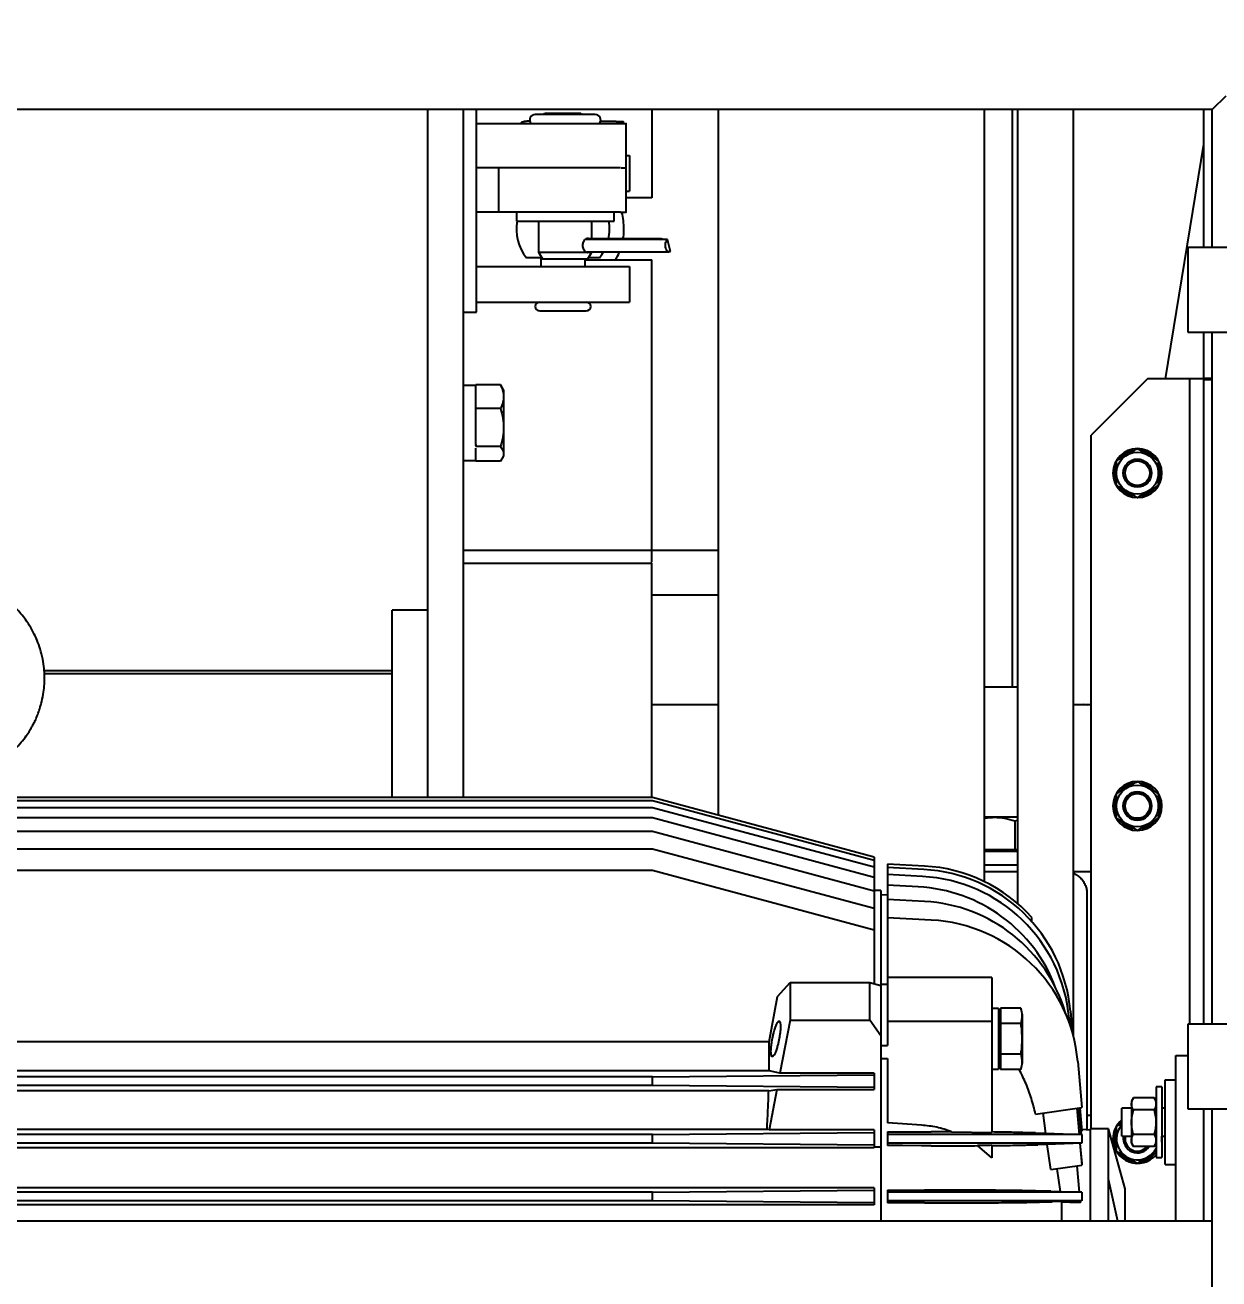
# Model space of a CAD drawing. Header units: millimetres. Extents: x 1293 to 41893, y 1011 to 26911.
# Drawn here: x 24889.2 to 25247.9, y 6709 to 7085.7 of the extents above; entities that cross this region are included whole.
import ezdxf

# ---------------------------------------------------------------- set-up
doc = ezdxf.new("R2010")
doc.units = ezdxf.units.MM
doc.header["$LTSCALE"] = 50
doc.layers.add('CAPA_1', color=7, linetype='Continuous')
doc.layers.add('MAQUINAS', color=11, linetype='Continuous')
doc.styles.add('SLDTEXTSTYLE0', font='TXT', dxfattribs={"width": 0.75})
doc.dimstyles.new('SLDDIMSTYLE0', dxfattribs={"dimtxt": 100, "dimasz": 100, "dimexe": 0, "dimexo": 0.0625, "dimgap": 25, "dimtad": 2, "dimdec": 0, "dimlfac": 1.5, "dimrnd": 1e-09, "dimzin": 12, "dimdsep": 46, "dimtxsty": 'SLDTEXTSTYLE0', "dimsah": 1, "dimcen": 0.09, "dimadec": 0, "dimazin": 3, "dimtfac": 1, "dimtdec": 0, "dimtofl": 0, "dimtmove": 0, "dimatfit": 3, "dimfxl": 1, "dimfrac": 2, "dimtolj": 1, "dimtzin": 12, "dimarcsym": 0})

# ---------------------------------------------------------------- blocks, each defined once
blk = doc.blocks.new('_D_28')
at = {"layer": 'CAPA_1', "transparency": 16777216}
for p, q in [((23097.89, 7144.96), (23097.89, 9212.28)), ((25942.46, 7144.96), (25942.46, 9212.28)), ((25942.46, 9162.28), (23097.89, 9162.28))]:
    blk.add_line(p, q, dxfattribs=at)
for points in [[(23097.89, 9162.28), (23197.89, 9146.89), (23197.89, 9177.66)], [(25942.46, 9162.28), (25842.46, 9177.66), (25842.46, 9146.89)]]:
    blk.add_solid(points, dxfattribs=at)
at = {"layer": 'CAPA_1', "transparency": 16777216, "insert": (24372.4, 9291.18), "char_height": 100, "attachment_point": 1, "style": 'SLDTEXTSTYLE0'}
blk.add_mtext('4267', dxfattribs=at)

msp = doc.modelspace()

# ---------------------------------------------------------------- linework, layer by layer
at = {"color": 7, "linetype": 'Continuous', "lineweight": 25}
for p, q in [((25249.9746964, 7064.3902403), (25245.9106964, 7060.3262403)), ((25245.9106964, 7060.3262403), (23794.4440298, 7060.3262403)), ((25185.8586964, 7060.3262403), (25185.8586964, 6886.7855382)), ((25243.4487926, 7018.8595736), (25243.4487926, 7060.3262403)), ((25245.9106964, 7018.8595736), (25245.9106964, 7060.3262403)), ((25231.8742031, 6979.4389042), (25243.4487926, 7049.9207364)), ((25323.2396964, 7018.8595736), (25238.5730298, 7018.8595736)), ((25238.5730298, 7018.8595736), (25238.5730298, 6993.4595736)), ((25238.5730298, 6993.4595736), (25323.2396964, 6993.4595736)), ((25243.4487926, 6785.5262403), (25243.4487926, 6993.4595736)), ((25245.9106964, 6785.5262403), (25245.9106964, 6993.4595736)), ((25226.5154593, 6979.4389042), (25209.5821259, 6962.5055709)), ((25243.4487926, 6979.4389042), (25226.5154593, 6979.4389042)), ((25239.2154593, 6785.5262403), (25239.2154593, 6979.4389042)), ((25243.4487926, 6979.6823797), (25245.9106964, 6979.6823797)), ((25243.4487926, 6979.1954288), (25245.9106964, 6979.1954288)), ((25209.5821259, 6754.0969069), (25209.5821259, 6962.5055709)), ((25217.1461139, 6951.1122212), (25216.0827926, 6951.1122212)), ((25216.083021, 6951.0542212), (25216.6121712, 6951.0583879)), ((25217.1463093, 6951.0625938), (25216.6121712, 6951.0583879)), ((25207.2026658, 6881.4522048), (25207.2357521, 6881.6536792)), ((25207.2357521, 6881.6536792), (25208.4626021, 6881.4522048)), ((25077.7321259, 6852.6297249), (24652.3987926, 6852.6297249)), ((25077.7321259, 6853.6378031), (24879.0668968, 6853.6378031)), ((25144.3987926, 6835.7745236), (25077.7321259, 6853.6378031)), ((25144.3987926, 6834.7664454), (25077.7321259, 6852.6297249)), ((25077.7321259, 6850.603252), (24652.3987926, 6850.603252)), ((25144.3987926, 6832.7399726), (25077.7321259, 6850.603252)), ((25217.1461139, 6851.1122212), (25216.0827926, 6851.1122212)), ((25216.083021, 6851.0542212), (25217.1463093, 6851.0625938)), ((25077.7321259, 6847.5372142), (24652.3987926, 6847.5372142)), ((25144.3987926, 6829.6739347), (25077.7321259, 6847.5372142)), ((25077.7321259, 6843.3984466), (24652.3987926, 6843.3984466)), ((25144.3987926, 6825.5351671), (25077.7321259, 6843.3984466)), ((25077.7321259, 6838.1398954), (24652.3987926, 6838.1398954)), ((25144.3987926, 6820.2766159), (25077.7321259, 6838.1398954)), ((25144.3987926, 6835.7745236), (25144.3987926, 6797.7292609)), ((25148.3987926, 6833.6331428), (25148.3987926, 6779.1439569)), ((25159.4360856, 6833.0547028), (25148.3987926, 6833.6331428)), ((25077.7321259, 6831.6977023), (24652.3987926, 6831.6977023)), ((25144.3987926, 6813.8344228), (25077.7321259, 6831.6977023)), ((25159.2530643, 6832.0187132), (25148.3987926, 6832.5875614)), ((25158.85874, 6829.9366972), (25148.3987926, 6830.4848798)), ((25146.3987926, 6825.7635736), (25144.3987926, 6825.7635736)), ((25146.3987926, 6825.7635736), (25146.3987926, 6726.3929069)), ((25157.5737017, 6826.8205774), (25148.3987926, 6827.301414)), ((25148.3987926, 6824.3254247), (25146.3987926, 6824.4302403)), ((25159.4752212, 6822.4194438), (25148.3987926, 6822.9999349)), ((25161.4796702, 6816.8418202), (25148.3987926, 6817.5273599)), ((25191.7321259, 6816.2070234), (25191.7321259, 6817.6132234)), ((25179.7321259, 6799.5419524), (25148.3987926, 6799.5419524)), ((25179.7321259, 6799.5419524), (25179.7321259, 6753.0014765)), ((25115.2754141, 6793.9004927), (25119.0654593, 6798.1277389)), ((25119.0654593, 6798.1277389), (25119.0654593, 6786.8140304)), ((25119.0654593, 6798.1277389), (25143.0654593, 6798.1277389)), ((25143.0654593, 6786.8140304), (25143.0654593, 6798.1277389)), ((25143.0654593, 6798.1277389), (25146.3987926, 6797.1315439)), ((25146.3987926, 6797.6130749), (25148.3987926, 6797.6130749)), ((25112.7830876, 6780.2702214), (25115.2754141, 6793.9004927)), ((25181.7321259, 6790.2661461), (25179.7321259, 6790.2661461)), ((25181.7321259, 6790.2661461), (25181.7321259, 6772.0238428)), ((25182.2654593, 6788.4905095), (25181.7321259, 6788.4905095)), ((25182.2654593, 6790.3947804), (25182.2654593, 6771.9195718)), ((25188.3962276, 6790.3947804), (25182.2654593, 6790.3947804)), ((25188.9321259, 6788.3947804), (25188.395781, 6790.3964471)), ((25188.9321259, 6773.9195718), (25188.9321259, 6788.3947804)), ((25203.2998056, 6789.4832695), (25203.8415274, 6783.2913603)), ((25119.0654593, 6786.8140304), (25116.0483757, 6770.8901143)), ((25119.0654593, 6786.8140304), (25143.0654593, 6786.8140304)), ((25146.3987926, 6782.0999852), (25143.0654593, 6786.8140304)), ((25179.7321259, 6786.3426259), (25148.3987926, 6786.3426259)), ((25188.3962276, 6785.7759783), (25182.2654593, 6785.7759783)), ((25202.9054813, 6787.4012536), (25203.0496504, 6785.7533937)), ((25323.2396964, 6785.5262403), (25238.5730298, 6785.5262403)), ((25238.5730298, 6785.5262403), (25238.5730298, 6760.1262403)), ((25112.7830876, 6780.2702214), (24617.3478309, 6780.2702214)), ((25146.3987926, 6779.1439569), (25148.3987926, 6779.1439569)), ((25146.3987926, 6775.2449388), (25148.3987926, 6775.2449388)), ((25148.3987926, 6775.2449388), (25148.3987926, 6755.8730922)), ((25181.7321259, 6773.8238428), (25182.2654593, 6773.8238428)), ((25188.3962276, 6776.538374), (25182.2654593, 6776.538374)), ((25188.395781, 6771.9179052), (25188.9321259, 6773.9195718)), ((25205.5264115, 6774.3063766), (25206.7321259, 6760.5249974)), ((25234.9821259, 6726.3929069), (25234.9821259, 6776.1188715)), ((25234.9821259, 6776.1188715), (25238.5730298, 6776.1188715)), ((25112.7830876, 6771.5137125), (24617.3478309, 6771.5137125)), ((25077.7321259, 6769.7178253), (24652.3987926, 6769.7178253)), ((25077.7321259, 6769.7178253), (25144.3987926, 6770.3416248)), ((25077.7321259, 6767.1426552), (25077.7321259, 6769.7178253)), ((25116.0483757, 6770.8901143), (25112.7830876, 6771.5137125)), ((25144.3987926, 6770.8901143), (25116.0483757, 6770.8901143)), ((25144.3987926, 6770.8901143), (25144.3987926, 6765.9703663)), ((25179.7321259, 6772.0238428), (25181.7321259, 6772.0238428)), ((25188.3962276, 6771.9195718), (25182.2654593, 6771.9195718)), ((25112.6547467, 6765.5319997), (24617.4761718, 6765.5319997)), ((25077.7321259, 6767.1426552), (24652.3987926, 6767.1426552)), ((25144.3987926, 6766.5188558), (25077.7321259, 6767.1426552)), ((25112.6547467, 6765.5319997), (25115.1162375, 6765.9703663)), ((25115.1162375, 6765.9703663), (25112.8068758, 6753.7817473)), ((25115.1162375, 6765.9703663), (25144.3987926, 6765.9703663)), ((25230.7487926, 6766.7022048), (25229.0554593, 6766.7022048)), ((25229.0554593, 6766.7022048), (25229.0554593, 6745.5355382)), ((25230.7487926, 6766.7022048), (25230.7487926, 6745.5355382)), ((25231.8071259, 6743.4188715), (25231.8071259, 6768.8188715)), ((25231.8071259, 6768.8188715), (25234.9821259, 6768.8188715)), ((25222.2414867, 6763.4510132), (25221.6471259, 6762.4215502)), ((25221.6471259, 6762.4215502), (25221.6471259, 6749.8161928)), ((25228.4609171, 6763.4513275), (25222.2416682, 6763.4513275)), ((25229.0554593, 6762.4215502), (25228.4610985, 6763.4510132)), ((25192.837555, 6758.5722427), (25206.7321259, 6760.5249974)), ((25195.9200922, 6752.7657671), (25195.0808163, 6758.8875126)), ((25205.2340754, 6760.3144601), (25205.9253687, 6752.4129414)), ((25205.2747683, 6760.3201791), (25205.9666895, 6752.4114843)), ((25205.8442433, 6760.4002136), (25206.5449506, 6752.3910925)), ((25206.114578, 6760.4382067), (25206.7305795, 6753.3972774)), ((25221.6471259, 6760.3522048), (25218.7821259, 6760.3522048)), ((25218.7821259, 6751.8855382), (25218.7821259, 6760.3522048)), ((25228.4611033, 6759.7846155), (25222.2414819, 6759.7846155)), ((25231.8071259, 6760.3522048), (25230.7487926, 6760.3522048)), ((25238.5730298, 6760.1262403), (25323.2396964, 6760.1262403)), ((25243.4487926, 6726.3929069), (25243.4487926, 6760.1262403)), ((25245.9106964, 6224.3595736), (25245.9106964, 6760.1262403)), ((25214.7321259, 6754.0969069), (25209.3987926, 6754.0969069)), ((25209.3987926, 6726.3929069), (25209.3987926, 6754.0969069)), ((25219.7321259, 6736.0674894), (25214.7321259, 6754.0969069)), ((25214.7321259, 6726.3929069), (25214.7321259, 6754.0969069)), ((25112.1569043, 6753.9058775), (24617.9740143, 6753.9058775)), ((25077.7321259, 6752.384492), (24652.3987926, 6752.384492)), ((25077.7321259, 6752.384492), (25144.3987926, 6753.0082914)), ((25077.7321259, 6749.8093219), (25077.7321259, 6752.384492)), ((25112.8068758, 6753.7817473), (25112.1569043, 6753.9058775)), ((25144.3987926, 6753.7817473), (25112.8068758, 6753.7817473)), ((25144.3987926, 6753.7817473), (25144.3987926, 6748.4179035)), ((25148.3987926, 6753.2309178), (25148.3987926, 6749.0628083)), ((25206.7321259, 6752.384492), (25148.3987926, 6752.384492)), ((25158.5579329, 6753.2352393), (25161.4796702, 6753.241479)), ((25167.6129573, 6753.2427532), (25179.7321259, 6753.0014765)), ((25192.837555, 6752.8744695), (25206.7321259, 6752.384492)), ((25206.7305795, 6753.3972774), (25206.4557395, 6753.4107797)), ((25209.3987926, 6753.7635736), (25206.6860948, 6753.9057401)), ((25206.7321259, 6752.384492), (25206.7321259, 6749.8093219)), ((25217.1461139, 6751.1122212), (25216.0827926, 6751.1122212)), ((25216.083021, 6751.0542212), (25217.1463093, 6751.0625938)), ((25218.7821259, 6751.8855382), (25221.6471259, 6751.8855382)), ((25228.4609171, 6752.4524822), (25222.2416682, 6752.4524822)), ((25230.7487926, 6751.8855382), (25231.8071259, 6751.8855382)), ((25144.3987926, 6748.4179035), (24585.7321259, 6748.4179035)), ((25077.7321259, 6749.8093219), (24652.3987926, 6749.8093219)), ((25144.3987926, 6749.1855224), (25077.7321259, 6749.8093219)), ((25144.3987926, 6748.6745226), (25146.3987926, 6748.6745226)), ((25206.7321259, 6749.8093219), (25148.3987926, 6749.8093219)), ((25161.4796702, 6749.0534321), (25158.5579329, 6749.0591465)), ((25179.7321259, 6745.3732937), (25175.3661596, 6749.0609713)), ((25179.7321259, 6749.1674117), (25179.7321259, 6745.3732937)), ((25206.7321259, 6749.8093219), (25193.4865214, 6749.3422295)), ((25197.4122512, 6741.881841), (25196.3754837, 6749.4441057)), ((25206.1549366, 6749.7889679), (25206.7321259, 6743.191664)), ((25206.1960032, 6749.7904161), (25206.7321259, 6743.6625055)), ((25221.6471259, 6749.8161928), (25222.2414984, 6748.7867096)), ((25228.4609171, 6748.7864156), (25222.2416682, 6748.7864156)), ((25228.4610868, 6748.7867096), (25229.0554593, 6749.8161928)), ((25197.4122512, 6741.881841), (25206.7321259, 6743.191664)), ((25205.2340754, 6742.9811267), (25205.9253687, 6735.0796081)), ((25206.691433, 6743.6567864), (25206.7321259, 6743.6625055)), ((25229.0554593, 6745.5355382), (25230.7487926, 6745.5355382)), ((25231.8071259, 6743.4188715), (25234.9821259, 6743.4188715)), ((25200.2888085, 6735.2783755), (25199.3221909, 6742.1502656)), ((25217.5814204, 6726.3929069), (25214.7321259, 6739.0312014)), ((25144.3987926, 6736.3768761), (24585.7321259, 6736.3768761)), ((25077.7321259, 6735.0511586), (25144.3987926, 6735.6749581)), ((25144.3987926, 6736.3768761), (25144.3987926, 6731.2429361)), ((25148.3987926, 6735.7090257), (25148.3987926, 6731.8878219)), ((25197.4122512, 6735.3798143), (25193.9918612, 6735.4229293)), ((25197.4122512, 6735.3798143), (25206.7321259, 6735.0511586)), ((25219.7321259, 6726.3929069), (25219.7321259, 6736.0674894)), ((25077.7321259, 6735.0511586), (24652.3987926, 6735.0511586)), ((25077.7321259, 6732.4759886), (24652.3987926, 6732.4759886)), ((25077.7321259, 6732.4759886), (25077.7321259, 6735.0511586)), ((25144.3987926, 6731.8521891), (25077.7321259, 6732.4759886)), ((25206.7321259, 6735.0511586), (25148.3987926, 6735.0511586)), ((25206.7321259, 6732.4759886), (25148.3987926, 6732.4759886)), ((25193.9918612, 6732.1112337), (25197.7863787, 6732.1605261)), ((25206.7321259, 6732.4759886), (25197.7863787, 6732.1605261)), ((25200.7321259, 6732.1267381), (25200.712857, 6732.2637253)), ((25200.7321259, 6726.3929069), (25200.7321259, 6732.1267381)), ((25206.1549366, 6732.4556346), (25206.2025286, 6731.9116566)), ((25206.7321259, 6735.0511586), (25206.7321259, 6732.4759886)), ((25144.3987926, 6731.2429361), (24585.7321259, 6731.2429361)), ((25245.9106964, 6726.3929069), (24072.9475298, 6726.3929069))]:
    msp.add_line(p, q, dxfattribs=at)
at = {"color": 7, "linetype": 'Continuous', "lineweight": 25, "flags": 128}
for points in [[(25217.0805172, 6953.5996612), (25216.7352012, 6952.4044985), (25216.6119593, 6951.1122212)], [(25216.6121712, 6951.0583879), (25216.7455848, 6949.767121), (25217.0974316, 6948.5819043)], [(25217.0805172, 6853.5996612), (25216.7352012, 6852.4044985), (25216.6119593, 6851.1122212)], [(25216.6121712, 6851.0583879), (25216.7455848, 6849.767121), (25217.0974316, 6848.5819043)], [(25158.5579329, 6755.2146989), (25152.8688257, 6755.5835624), (25148.3987926, 6755.8730922)], [(25218.7821259, 6756.1086712), (25218.4962429, 6755.8254517), (25218.1507584, 6755.4334622)], [(25148.3987926, 6753.2309178), (25154.0879199, 6753.2333331), (25158.5579329, 6753.2352393)], [(25217.0805172, 6753.5996612), (25216.7352012, 6752.4044985), (25216.6119593, 6751.1122212)], [(25216.6121712, 6751.0583879), (25216.7455848, 6749.767121), (25217.0974316, 6748.5819043)], [(25158.5579329, 6749.0591465), (25152.8688209, 6749.0612008), (25148.3987926, 6749.0628083)], [(25148.3987926, 6735.7090257), (25154.0879154, 6735.7104707), (25158.5579329, 6735.7116106)], [(25158.5579329, 6731.8856067), (25152.8688177, 6731.8868492), (25148.3987926, 6731.8878219)], [(25206.2025286, 6731.9116566), (25203.1391031, 6732.0321024), (25200.7321259, 6732.1267381)]]:
    msp.add_lwpolyline(points, dxfattribs=at)
at = {"color": 7, "linetype": 'Continuous', "lineweight": 25}
for centre, radius in [((25223.4487926, 6951.1122212), 6.3026787), ((25223.4487926, 6951.1122212), 4.2333333), ((25223.4487926, 6951.1122212), 3.7041667), ((25223.4487926, 6851.1122212), 6.3026787), ((25223.4487926, 6851.1122212), 4.2333333), ((25223.4487926, 6851.1122212), 3.7041667)]:
    msp.add_circle(centre, radius, dxfattribs=at)
for centre, radius, start, end in [((25223.4487926, 6951.1122212), 7.366, 180.451152532, 180), ((25223.4487926, 6951.1122212), 6.8368333, 99.762569508, 140.798248516), ((25223.4487926, 6951.1122212), 6.8368333, 40.791353798, 79.922011548), ((25223.4487926, 6951.1122212), 6.8368333, 340.829752096, 19.299991469), ((25223.4487926, 6951.1122212), 6.8368333, 219.542645498, 259.708645147), ((25223.4487926, 6951.1122212), 6.8368333, 280.338746787, 319.111895589), ((25223.4487926, 6851.1122212), 7.366, 180.451152532, 180), ((25223.4487926, 6851.1122212), 6.8368333, 99.762569508, 140.798248516), ((25223.4487926, 6851.1122212), 6.8368333, 40.791353798, 79.922011548), ((25223.4487926, 6851.1122212), 4.2672, 180.451152532, 180), ((25223.4487926, 6851.1122212), 6.8368333, 340.829752096, 19.299991469), ((25223.4487926, 6851.1122212), 6.8368333, 219.542645498, 259.708645147), ((25223.4487926, 6851.1122212), 6.8368333, 280.338746787, 319.111895589), ((25156.4163954, 6783.3339856), 46.6666667, 5, 87), ((25156.8107197, 6785.4160015), 46.6666667, 5, 87), ((25156.993741, 6786.4519912), 46.6666667, 41.892928694, 87), ((25155.1313571, 6780.2178657), 46.6666667, 20.422400326, 87), ((25157.0328766, 6775.8167322), 46.6666667, 16.126230186, 87), ((25159.0373256, 6770.2391086), 46.6666667, 5, 87), ((25223.4487926, 6751.1122212), 7.366, 129.311893772, 180), ((25223.4487926, 6751.1122212), 6.3026787, 137.767710349, 332.819119847), ((25223.4487926, 6751.1122212), 7.366, 180.451152532, 319.566113453), ((25223.4487926, 6751.1122212), 4.2333333, 169.474489262, 326.67394019), ((25223.4487926, 6751.1122212), 3.7041667, 167.949749414, 321.105449028), ((25223.4487926, 6751.1122212), 7.366, 352.324290123, 6.026282417), ((25223.4487926, 6751.1122212), 6.8368333, 219.542645498, 259.708645147), ((25223.4487926, 6751.1122212), 6.8368333, 280.338746787, 319.111895589)]:
    msp.add_arc(centre, radius, start, end, dxfattribs=at)
for points, knots in [([(25223.4487926, 6958.4443545), (25222.8976513, 6958.1261903), (25221.7834165, 6957.482962), (25220.132543, 6956.5299416), (25218.5544335, 6955.6189266), (25217.5869609, 6955.0604216), (25217.0987926, 6954.7786105)], [0, 0, 0, 0, 0.2646061211, 0.5349506065, 0.7653448938, 1, 1, 1, 1]), ([(25229.7987926, 6954.7786105), (25229.247633, 6955.0967853), (25228.1333624, 6955.7400343), (25226.4824703, 6956.6930655), (25224.9043775, 6957.6040708), (25223.9369423, 6958.1625542), (25223.4487926, 6958.4443545)], [0, 0, 0, 0, 0.2646176718, 0.5349733347, 0.7653562273, 1, 1, 1, 1]), ([(25217.0987926, 6954.7786105), (25217.0987926, 6954.4722614), (25217.0987926, 6953.5682878), (25217.0987926, 6952.0117889), (25217.0987926, 6949.8347992), (25217.0987926, 6948.3309933), (25217.0987926, 6947.4458319)], [0, 0, 0, 0, 0.1280647744, 0.377893031, 0.6338190398, 1, 1, 1, 1]), ([(25229.7987926, 6947.4458319), (25229.7987926, 6948.3309955), (25229.7987926, 6949.819305), (25229.7987926, 6951.99557), (25229.7987926, 6953.5529586), (25229.7987926, 6954.4722664), (25229.7987926, 6954.7786105)], [0, 0, 0, 0, 0.36617943412, 0.61569220336, 0.87193575927, 1, 1, 1, 1]), ([(25217.0987926, 6947.4458319), (25217.6499522, 6947.1276571), (25218.7642229, 6946.4844081), (25220.415115, 6945.531377), (25221.9932077, 6944.6203716), (25222.9606429, 6944.0618882), (25223.4487926, 6943.7800879)], [0, 0, 0, 0, 0.2646176718, 0.5349733347, 0.7653562273, 1, 1, 1, 1]), ([(25223.4487926, 6943.7800879), (25223.9999339, 6944.0982521), (25225.1141687, 6944.7414804), (25226.7650423, 6945.6945008), (25228.3431517, 6946.6055159), (25229.3106243, 6947.1640209), (25229.7987926, 6947.4458319)], [0, 0, 0, 0, 0.2646061211, 0.5349506065, 0.7653448938, 1, 1, 1, 1]), ([(24883.4526644, 6865.8227946), (24884.1905313, 6866.4157816), (24885.6909005, 6867.621554), (24887.5931235, 6869.6298426), (24889.1674995, 6871.58286), (24890.3426049, 6873.3039699), (24891.1916742, 6874.7282956), (24891.8510378, 6875.966439), (24892.4428588, 6877.2018373), (24893.0587494, 6878.6637329), (24893.6885911, 6880.4355609), (24894.31337, 6882.6633187), (24894.7869724, 6885.1356626), (24895.0382569, 6887.6380072), (24895.0899867, 6890.0252228), (24894.948724, 6892.5460174), (24894.5376486, 6895.3582341), (24893.8316652, 6898.1754892), (24892.9450952, 6900.6600956), (24892.0440456, 6902.6668854), (24891.1611565, 6904.331205), (24890.1905887, 6905.9255501), (24889.02321, 6907.5978796), (24887.6264405, 6909.314803), (24886.2107006, 6910.8064189), (24884.9418245, 6911.9839873), (24883.8869933, 6912.8706169), (24882.9057171, 6913.6262062), (24881.8213931, 6914.3952774), (24880.5323816, 6915.2198942), (24878.9073119, 6916.1325507), (24876.9621735, 6917.0669061), (24874.6076511, 6917.9937297), (24871.8203107, 6918.806919), (24868.5792009, 6919.2958347), (24866.2795268, 6919.4273038), (24865.0654593, 6919.4967103)], [0, 0, 0, 0, 0.0381263132, 0.0775255654, 0.11120754, 0.139187984, 0.1614618805, 0.1780272939, 0.1957248194, 0.2166681876, 0.2419511498, 0.2714834808, 0.3098638167, 0.3432743219, 0.3727665846, 0.4061138281, 0.4449309818, 0.4871725842, 0.5230092344, 0.5511531949, 0.5757884345, 0.5989140092, 0.6263625815, 0.6579450848, 0.688050011, 0.7091901764, 0.7277033231, 0.7435818787, 0.7591056284, 0.7812833491, 0.8052376609, 0.8342021297, 0.8682081456, 0.9071539417, 0.9509837591, 1, 1, 1, 1]), ([(25223.4487926, 6858.4443545), (25222.8976513, 6858.1261903), (25221.7834165, 6857.482962), (25220.132543, 6856.5299416), (25218.5544335, 6855.6189266), (25217.5869609, 6855.0604216), (25217.0987926, 6854.7786105)], [0, 0, 0, 0, 0.2646061211, 0.5349506065, 0.7653448938, 1, 1, 1, 1]), ([(25229.7987926, 6854.7786105), (25229.247633, 6855.0967853), (25228.1333624, 6855.7400343), (25226.4824703, 6856.6930655), (25224.9043775, 6857.6040708), (25223.9369423, 6858.1625542), (25223.4487926, 6858.4443545)], [0, 0, 0, 0, 0.2646176718, 0.5349733347, 0.7653562273, 1, 1, 1, 1]), ([(25217.0987926, 6854.7786105), (25217.0987926, 6854.4722614), (25217.0987926, 6853.5682878), (25217.0987926, 6852.0117889), (25217.0987926, 6849.8347992), (25217.0987926, 6848.3309933), (25217.0987926, 6847.4458319)], [0, 0, 0, 0, 0.1280647744, 0.377893031, 0.6338190398, 1, 1, 1, 1]), ([(25229.7987926, 6847.4458319), (25229.7987926, 6848.3309955), (25229.7987926, 6849.819305), (25229.7987926, 6851.99557), (25229.7987926, 6853.5529586), (25229.7987926, 6854.4722664), (25229.7987926, 6854.7786105)], [0, 0, 0, 0, 0.36617943412, 0.61569220336, 0.87193575927, 1, 1, 1, 1]), ([(25217.0987926, 6847.4458319), (25217.6499522, 6847.1276571), (25218.7642229, 6846.4844081), (25220.415115, 6845.531377), (25221.9932077, 6844.6203716), (25222.9606429, 6844.0618882), (25223.4487926, 6843.7800879)], [0, 0, 0, 0, 0.2646176718, 0.5349733347, 0.7653562273, 1, 1, 1, 1]), ([(25223.4487926, 6843.7800879), (25223.9999339, 6844.0982521), (25225.1141687, 6844.7414804), (25226.7650423, 6845.6945008), (25228.3431517, 6846.6055159), (25229.3106243, 6847.1640209), (25229.7987926, 6847.4458319)], [0, 0, 0, 0, 0.2646061211, 0.5349506065, 0.7653448938, 1, 1, 1, 1]), ([(25113.7677725, 6781.1571761), (25113.8321802, 6781.4798819), (25113.9728503, 6782.1846901), (25114.2461703, 6783.287106), (25114.5904381, 6784.4457705), (25114.9965152, 6785.5168425), (25115.4226787, 6786.2969554), (25115.8053561, 6786.588389), (25116.0798279, 6786.3025787), (25116.2120678, 6785.5203631), (25116.2122207, 6784.4431026), (25116.1168759, 6783.2809799), (25115.9718568, 6782.1773725), (25115.846542, 6781.4790863), (25115.7887719, 6781.1571761)], [0, 0, 0, 0, 0.0580065038, 0.1266895757, 0.2070857584, 0.2989648061, 0.3999970921, 0.5055888305, 0.610000392, 0.7081774139, 0.796925759, 0.8749564142, 0.9423548617, 1, 1, 1, 1]), ([(25188.3962276, 6785.7759783), (25188.5618415, 6784.2390918), (25188.8936499, 6781.1599321), (25188.5622283, 6778.080689), (25188.3962276, 6776.538374)], [0, 0, 0, 0, 0.4991252804, 1, 1, 1, 1]), ([(25115.7887719, 6781.1571761), (25115.7243642, 6780.8344704), (25115.5836941, 6780.1296622), (25115.3103741, 6779.0272463), (25114.9661063, 6777.8685817), (25114.5600292, 6776.7975098), (25114.1338657, 6776.0173969), (25113.7511883, 6775.7259633), (25113.4767165, 6776.0117736), (25113.3444766, 6776.7939892), (25113.3443237, 6777.8712496), (25113.4396685, 6779.0333724), (25113.5846876, 6780.1369798), (25113.7100024, 6780.835266), (25113.7677725, 6781.1571761)], [0, 0, 0, 0, 0.0580065038, 0.1266895757, 0.2070857584, 0.2989648061, 0.3999970921, 0.5055888305, 0.610000392, 0.7081774139, 0.796925759, 0.8749564142, 0.9423548617, 1, 1, 1, 1]), ([(25112.7830876, 6771.5137125), (25112.7993358, 6773.1912356), (25112.8283506, 6776.18682), (25112.796918, 6779.0225126), (25112.7830876, 6780.2702214)], [0, 0, 0, 0, 0.5599985915, 1, 1, 1, 1]), ([(25192.837555, 6758.5722427), (25192.4455912, 6760.1217928), (25191.6677226, 6763.19694), (25190.0660257, 6767.6492284), (25188.6901656, 6770.4532353), (25188.0076174, 6771.8442706)], [0, 0, 0, 0, 0.3385470683, 0.6718608823, 1, 1, 1, 1]), ([(25112.1569043, 6753.9058775), (25112.2725561, 6756.1283579), (25112.4790426, 6760.0964077), (25112.6010673, 6763.8713704), (25112.6547467, 6765.5319997)], [0, 0, 0, 0, 0.5600938662, 1, 1, 1, 1]), ([(25222.2414819, 6759.7846155), (25222.0776894, 6760.1028638), (25221.7465522, 6760.7462619), (25221.6254688, 6761.699534), (25221.8033453, 6762.6107895), (25222.0946708, 6763.169442), (25222.2416682, 6763.4513275)], [0, 0, 0, 0, 0.2646061211, 0.5349506065, 0.7653448938, 1, 1, 1, 1]), ([(25228.4609171, 6763.4513275), (25228.6247416, 6763.1330686), (25228.955943, 6762.4896498), (25229.0771256, 6761.536367), (25228.8993404, 6760.6251211), (25228.6080719, 6760.0664902), (25228.4611033, 6759.7846155)], [0, 0, 0, 0, 0.2646176718, 0.5349733347, 0.76535622725, 1, 1, 1, 1]), ([(25222.2416682, 6752.4524822), (25222.0778436, 6753.0888878), (25221.7466422, 6754.375499), (25221.6254597, 6756.2817291), (25221.8032449, 6758.1039002), (25222.0945133, 6759.2209653), (25222.2414819, 6759.7846155)], [0, 0, 0, 0, 0.2646176718, 0.5349733347, 0.7653562273, 1, 1, 1, 1]), ([(25228.4611033, 6759.7846155), (25228.6248959, 6759.1482311), (25228.956033, 6757.8616612), (25229.0771165, 6755.9554526), (25228.89924, 6754.1332622), (25228.6079144, 6753.0161539), (25228.4609171, 6752.4524822)], [0, 0, 0, 0, 0.2646061211, 0.5349506065, 0.7653448938, 1, 1, 1, 1]), ([(25167.6129573, 6753.2427532), (25166.1371958, 6753.7412324), (25163.1971093, 6754.7343277), (25160.1003097, 6755.054991), (25158.5579329, 6755.2146989)], [0, 0, 0, 0, 0.5019449188, 1, 1, 1, 1]), ([(25218.7821259, 6755.7503694), (25218.7116791, 6755.7097017), (25218.1391631, 6755.3791982), (25217.584876, 6755.059218), (25217.0987926, 6754.7786105)], [0, 0, 0, 0, 0.1230477593, 1, 1, 1, 1]), ([(25217.0987926, 6754.7786105), (25217.0987926, 6754.4722614), (25217.0987926, 6753.5682878), (25217.0987926, 6752.0117889), (25217.0987926, 6749.8347992), (25217.0987926, 6748.3309933), (25217.0987926, 6747.4458319)], [0, 0, 0, 0, 0.1280647744, 0.377893031, 0.6338190398, 1, 1, 1, 1]), ([(25167.6129573, 6753.2427532), (25166.6082097, 6753.24378), (25164.6039943, 6753.245828), (25162.5192809, 6753.2429261), (25161.4796702, 6753.241479)], [0, 0, 0, 0, 0.5013172046, 1, 1, 1, 1]), ([(25188.0076174, 6753.002274), (25187.2349233, 6753.0244017), (25185.7013867, 6753.0683177), (25182.9348377, 6753.1240713), (25180.7946093, 6753.153391), (25179.7321259, 6753.1679463)], [0, 0, 0, 0, 0.338365905, 0.6715419618, 1, 1, 1, 1]), ([(25192.837555, 6752.8744695), (25192.4508655, 6752.8832759), (25191.6785484, 6752.9008646), (25190.0820652, 6752.942904), (25188.6982785, 6752.9825075), (25188.0076174, 6753.002274)], [0, 0, 0, 0, 0.3343405913, 0.6677630743, 1, 1, 1, 1]), ([(25222.2416682, 6748.7864156), (25222.0242156, 6749.2289584), (25221.658592, 6749.9730477), (25221.6603256, 6751.0610844), (25221.907412, 6751.8397102), (25222.1581229, 6752.2993236), (25222.2416682, 6752.4524822)], [0, 0, 0, 0, 0.3661794341, 0.6156922034, 0.8719357593, 1, 1, 1, 1]), ([(25228.4609171, 6752.4524822), (25228.5444645, 6752.2993211), (25228.7909961, 6751.8473741), (25229.0407737, 6751.0691931), (25229.0477563, 6749.9807941), (25228.6783531, 6749.2289573), (25228.4609171, 6748.7864156)], [0, 0, 0, 0, 0.1280647744, 0.377893031, 0.6338190398, 1, 1, 1, 1]), ([(25161.4796702, 6749.0534321), (25162.7097296, 6749.0511788), (25165.1724389, 6749.0466675), (25168.7343351, 6749.0454976), (25172.1746967, 6749.0497645), (25174.2989834, 6749.0572239), (25175.3661596, 6749.0609713)], [0, 0, 0, 0, 0.2482609253, 0.4970446869, 0.7473307412, 1, 1, 1, 1]), ([(25179.7321259, 6749.1674117), (25178.9171672, 6749.1466697), (25177.4618857, 6749.1096304), (25176.0065196, 6749.0758394), (25175.3661596, 6749.0609713)], [0, 0, 0, 0, 0.560000728, 1, 1, 1, 1]), ([(25179.7321259, 6749.085923), (25181.0278119, 6749.0975694), (25183.640293, 6749.1210519), (25186.8774975, 6749.1730408), (25188.5629544, 6749.2182836), (25189.4132597, 6749.2411084)], [0, 0, 0, 0, 0.3277587796, 0.6608573932, 1, 1, 1, 1]), ([(25189.4132597, 6749.2411084), (25190.009473, 6749.2575217), (25191.2056146, 6749.2904504), (25192.5539347, 6749.3237545), (25193.1751028, 6749.3360601), (25193.4865214, 6749.3422295)], [0, 0, 0, 0, 0.3313579454, 0.6647806567, 1, 1, 1, 1]), ([(25217.0987926, 6747.4458319), (25217.6499522, 6747.1276571), (25218.7642229, 6746.4844081), (25220.415115, 6745.531377), (25221.9932077, 6744.6203716), (25222.9606429, 6744.0618882), (25223.4487926, 6743.7800879)], [0, 0, 0, 0, 0.2646176718, 0.5349733347, 0.7653562273, 1, 1, 1, 1]), ([(25223.4487926, 6743.7800879), (25224.0000103, 6744.0982962), (25225.1143998, 6744.7416138), (25226.7641532, 6745.6939876), (25228.0911249, 6746.4600252), (25228.8133514, 6746.8769539), (25229.0554593, 6747.0167186)], [0, 0, 0, 0, 0.3001685734, 0.6068467342, 0.8682054823, 1, 1, 1, 1]), ([(25158.5579329, 6735.7116106), (25158.7292881, 6735.7116779), (25159.035281, 6735.7117981), (25159.3407944, 6735.7121435), (25159.4752212, 6735.7122955)], [0, 0, 0, 0, 0.5599970975, 1, 1, 1, 1]), ([(25191.0515779, 6735.4909137), (25190.337549, 6735.5093017), (25188.9176353, 6735.5458679), (25186.0751571, 6735.5913043), (25182.7526009, 6735.6292927), (25178.9014608, 6735.66013), (25174.5733687, 6735.6835432), (25169.8114472, 6735.7002902), (25164.7527517, 6735.7100931), (25161.2322982, 6735.7115622), (25159.4752212, 6735.7122955)], [0, 0, 0, 0, 0.1271932828, 0.2529358203, 0.3773101776, 0.5004884103, 0.6260475426, 0.7506998873, 0.8755729959, 1, 1, 1, 1]), ([(25193.9918612, 6735.4229293), (25193.6638742, 6735.4284792), (25193.0086245, 6735.4395666), (25191.7034458, 6735.4738106), (25191.0515779, 6735.4909137)], [0, 0, 0, 0, 0.5005527221, 1, 1, 1, 1]), ([(25159.4752212, 6731.8849774), (25159.3041119, 6731.8851524), (25158.9985582, 6731.885465), (25158.692569, 6731.8855634), (25158.5579329, 6731.8856067)], [0, 0, 0, 0, 0.5599973733, 1, 1, 1, 1]), ([(25159.4752212, 6731.8849774), (25161.3220899, 6731.8850615), (25165.0198489, 6731.8852298), (25170.3151476, 6731.8921608), (25175.2665403, 6731.903326), (25179.7457135, 6731.9211334), (25183.6959397, 6731.9451182), (25187.0382447, 6731.9764537), (25189.8189698, 6732.0149439), (25191.1441113, 6732.0469143), (25191.8101031, 6732.0629821)], [0, 0, 0, 0, 0.124668453, 0.249608378, 0.3741990934, 0.4994072733, 0.6238316215, 0.7491925727, 0.8739487773, 1, 1, 1, 1]), ([(25191.8101031, 6732.0629821), (25192.274826, 6732.0746581), (25193.2116075, 6732.0981944), (25193.7304224, 6732.1068646), (25193.9918612, 6732.1112337)], [0, 0, 0, 0, 0.496084596, 1, 1, 1, 1])]:
    msp.add_open_spline(points, degree=3, knots=knots, dxfattribs=at)
for points in [[(25188.3962276, 6790.3947804), (25188.5620351, 6789.6249801), (25188.8936502, 6788.0853794), (25188.5620351, 6786.5457786), (25188.3962276, 6785.7759783)], [(25188.3962276, 6776.538374), (25188.5620351, 6775.7685736), (25188.8936502, 6774.2289729), (25188.5620351, 6772.6893722), (25188.3962276, 6771.9195718)]]:
    msp.add_open_spline(points, degree=3, dxfattribs=at)
at = {"layer": 'MAQUINAS', "linetype": 'Continuous', "lineweight": 25}
for p, q in [((25010.1760298, 7060.3262403), (25010.1760298, 6853.6378031)), ((25020.8426964, 7060.3262403), (25020.8426964, 6853.7276006)), ((25024.8426964, 6999.5102403), (25024.8426964, 7060.3262403)), ((25077.5093631, 7060.3262403), (25077.5093631, 7033.8435736)), ((25097.5093631, 7060.3262403), (25097.5093631, 6848.3385084)), ((25177.5093631, 6828.3672274), (25177.5093631, 7060.3262403)), ((25187.5093631, 6821.6249113), (25187.5093631, 7060.3262403)), ((25204.1760298, 7060.3262403), (25204.1760298, 6781.9732649)), ((25024.8426964, 7056.1769069), (25038.8759098, 7056.1769069)), ((25060.495386, 7058.8435736), (25042.5107319, 7058.8435736)), ((25045.3307303, 7059.1769069), (25045.1382802, 7058.8435736)), ((25056.5471127, 7058.8435736), (25056.3546626, 7059.1769069)), ((25066.7817365, 7056.7102403), (25062.1093631, 7056.7102403)), ((25066.8613327, 7056.7022758), (25068.9959843, 7056.7022758)), ((25069.0233989, 7056.1769069), (25068.9959843, 7056.7022758)), ((25069.8656577, 7042.8435736), (25069.8656577, 7056.1769069)), ((25070.8426964, 7046.5102403), (25070.8426964, 7035.8435736)), ((25068.1399859, 7042.8435736), (25024.8426964, 7042.8435736)), ((25031.5093631, 7042.8435736), (25031.5093631, 7029.5102403)), ((25069.8426964, 7029.5102403), (25069.8426964, 7042.8435736)), ((25077.5093631, 7033.8435736), (25069.8426964, 7033.8435736)), ((25068.1399859, 7029.5102403), (25024.8426964, 7029.5102403)), ((25036.8426964, 7029.5102403), (25036.8426964, 7026.8435736)), ((25066.1760298, 7026.8435736), (25066.1760298, 7029.5102403)), ((25043.5093631, 7026.8435736), (25043.5093631, 7017.5102403)), ((25059.5093631, 7021.4769069), (25059.5093631, 7026.8435736)), ((25082.2438694, 7021.2857416), (25057.5735835, 7021.2857416)), ((25080.4586795, 7021.4769069), (25058.0311468, 7021.4769069)), ((25083.158996, 7017.734739), (25082.2438694, 7021.2857416)), ((25043.5093631, 7017.5102403), (25044.6640636, 7015.5102403)), ((25044.1760298, 7015.8435736), (25044.1760298, 7013.1769069)), ((25057.5093631, 7013.1769069), (25057.5093631, 7015.5102403)), ((25057.5093631, 7015.1769069), (25077.5093631, 7015.1769069)), ((25057.7433875, 7017.535392), (25058.0311468, 7017.5435736)), ((25058.0311468, 7017.5435736), (25082.7014327, 7017.5435736)), ((25058.3546626, 7015.5102403), (25059.5093631, 7017.5102403)), ((25059.5093631, 7017.5102403), (25059.5093631, 7017.5435736)), ((25077.5093631, 6924.3140039), (25077.5093631, 7015.1769069)), ((25024.8426964, 7013.1769069), (25050.8426964, 7013.1769069)), ((25070.8426964, 7013.1769069), (25070.8426964, 7002.5102403)), ((25020.8426964, 6999.5102403), (25024.8426964, 6999.5102403)), ((25024.8426964, 7002.5102403), (25050.8426964, 7002.5102403)), ((25024.6693631, 6977.4335736), (25020.8426964, 6977.4335736)), ((25024.6693631, 6977.2380518), (25024.6693631, 6977.6107982)), ((25032.1095325, 6977.6107982), (25024.6693631, 6977.6107982)), ((25032.4790237, 6976.9939232), (25032.1095325, 6977.6228082)), ((25032.4990713, 6976.9601202), (25032.1095325, 6977.6107982)), ((25033.0026964, 6976.1769069), (25032.5376489, 6976.9823929)), ((25024.6693631, 6969.8984152), (25024.6693631, 6970.8703188)), ((25032.1095325, 6970.4975725), (25024.6693631, 6970.4975725)), ((25024.6693631, 6959.6628385), (25024.6693631, 6959.0636812)), ((25032.1095325, 6959.0636812), (25024.6693631, 6959.0636812)), ((25020.8426964, 6954.9202403), (25024.6693631, 6954.9202403)), ((25024.6693631, 6954.9694267), (25024.6693631, 6954.7430157)), ((25032.1095325, 6954.7430157), (25024.6693631, 6954.7430157)), ((25032.4790237, 6955.3598907), (25032.1095325, 6954.7310057)), ((25032.5376489, 6955.371421), (25033.0026964, 6956.1769069)), ((25097.5093631, 6927.8435736), (25020.8426964, 6927.8435736)), ((25020.8426964, 6924.0806706), (25077.5093631, 6924.0806706)), ((25077.5093631, 6853.6378031), (25077.5093631, 6924.0806706)), ((25077.5093631, 6914.5102403), (25097.5093631, 6914.5102403)), ((24999.5093631, 6853.6378031), (24999.5093631, 6909.9712628)), ((25010.1760298, 6909.9712628), (24999.5093631, 6909.9712628)), ((24999.5093631, 6891.6757554), (24894.9633605, 6891.6757554)), ((24999.5093631, 6891.6736981), (24894.9634758, 6891.6736981)), ((24895.0049404, 6890.933961), (24999.5093631, 6890.933961)), ((25187.5093631, 6886.7855382), (25177.5093631, 6886.7855382)), ((25097.5093631, 6881.4522048), (25077.5093631, 6881.4522048)), ((25209.5821259, 6881.4522048), (25204.1760298, 6881.4522048)), ((25186.6237926, 6846.6338081), (25187.5093631, 6846.8641463)), ((25186.6237926, 6846.6338081), (25186.6237926, 6837.9456048)), ((25187.5093631, 6837.9456048), (25177.5093631, 6837.9456048)), ((25177.5093631, 6831.4522048), (25182.6237926, 6831.4522048)), ((25208.2904593, 6824.7855382), (25208.2904593, 6753.8216589))]:
    msp.add_line(p, q, dxfattribs=at)
at = {"layer": 'MAQUINAS', "linetype": 'Continuous', "lineweight": 25, "flags": 128}
msp.add_lwpolyline([(25061.8253663, 7015.8280192), (25062.5121386, 7016.7756349), (25062.9862361, 7017.5435736)], dxfattribs=at)
at = {"layer": 'MAQUINAS', "linetype": 'Continuous', "lineweight": 25}
for centre, radius, start, end in [((25042.5093631, 7057.1769069), 1.6666667, 90, 216.869897646), ((25060.5093631, 7057.1769069), 1.6666667, 323.130102354, 90), ((25066.6405012, 7055.9605558), 0.7628723, 17.893188969, 79.330927939), ((25050.8426964, 7024.5102403), 14, 170.324109208, 218.330036905), ((25050.8426964, 7024.5102403), 14, 347.486674637, 9.656383896), ((25043.8426964, 7001.1769069), 1.3333333, 90, 270), ((25057.8426964, 7001.1769069), 1.3333333, 270, 90)]:
    msp.add_arc(centre, radius, start, end, dxfattribs=at)
for points, knots in [([(25040.9077065, 7056.852457), (25040.7984826, 7056.846701), (25040.6163653, 7056.8371038), (25040.2247939, 7056.8186891), (25039.750358, 7056.7748339), (25039.264746, 7056.7103321), (25038.9254991, 7056.6438169), (25038.579704, 7056.5163852), (25038.3039249, 7056.3669148), (25038.1781526, 7056.2198189), (25038.1414614, 7056.1769069)], [0, 0, 0, 0, 0.09868611652, 0.16454672178, 0.35165101162, 0.54553543996, 0.71448934773, 0.82392161409, 0.94863305773, 1, 1, 1, 1]), ([(25038.8759098, 7056.1769069), (25039.7562391, 7056.1769069), (25041.5168976, 7056.1769069), (25044.6320657, 7056.1769069), (25047.9588535, 7056.1769069), (25051.4201112, 7056.1769069), (25054.8822081, 7056.1769069), (25058.2254302, 7056.1769069), (25061.3302057, 7056.1769069), (25064.0877543, 7056.1769069), (25066.3963159, 7056.1769069), (25068.1888559, 7056.1769069), (25069.3466759, 7056.1769069), (25069.8870233, 7056.1769069), (25069.8108836, 7056.1769069), (25069.7908741, 7056.1769069)], [0, 0, 0, 0, 0.080929163, 0.1618583259, 0.2427874889, 0.3237166518, 0.4046458148, 0.4855749777, 0.5665041407, 0.6474333036, 0.7283624666, 0.8092916295, 0.8902207925, 0.9711499554, 1, 1, 1, 1]), ([(25056.2568979, 7059.1769069), (25056.2620739, 7059.1769069), (25056.275362, 7059.1769069), (25055.3472858, 7059.1769069), (25053.7327927, 7059.1769069), (25051.6433832, 7059.1769069), (25049.4450838, 7059.1769069), (25047.442454, 7059.1769069), (25046.0128898, 7059.1769069), (25045.305252, 7059.1769069), (25045.4026196, 7059.1769069), (25045.428495, 7059.1769069)], [0, 0, 0, 0, 0.0797584539, 0.2047584539, 0.3297584539, 0.4547584539, 0.5797584539, 0.7047584539, 0.8297584539, 0.9547584539, 1, 1, 1, 1]), ([(25069.8656577, 7046.5102403), (25070.0856472, 7046.5102403), (25070.7280335, 7046.5102403), (25070.7972099, 7046.5102403), (25070.8426964, 7046.5102403)], [0, 0, 0, 0, 0.3424566848, 1, 1, 1, 1]), ([(25068.3733192, 7042.8435736), (25068.5358494, 7042.8435736), (25069.070924, 7042.8435736), (25069.5677063, 7042.8435736), (25069.8884086, 7042.8435736), (25069.8365123, 7042.8435736), (25069.8245495, 7042.8435736)], [0, 0, 0, 0, 0.1594650975, 0.5249838339, 0.8905025703, 1, 1, 1, 1]), ([(25069.8426964, 7035.8435736), (25070.0717928, 7035.8435736), (25070.7243675, 7035.8435736), (25070.7961284, 7035.8435736), (25070.8426964, 7035.8435736)], [0, 0, 0, 0, 0.351065337, 1, 1, 1, 1]), ([(25068.1399859, 7029.5102403), (25068.5310656, 7029.5102403), (25069.3132249, 7029.5102403), (25069.8204282, 7029.5102403), (25069.7861192, 7029.5102403), (25069.7744518, 7029.5102403)], [0, 0, 0, 0, 0.3975661332, 0.7951322664, 1, 1, 1, 1]), ([(25069.1760298, 7024.5102403), (25069.1382708, 7025.3241491), (25069.0627529, 7026.9519666), (25068.7778817, 7028.6330135), (25068.4888986, 7029.4563657), (25068.4699896, 7029.5102403)], [0, 0, 0, 0, 0.483088404, 0.9661768079, 1, 1, 1, 1]), ([(25056.8088426, 7019.5102403), (25056.8208908, 7019.7046702), (25056.8452895, 7020.0984053), (25057.0306121, 7020.6405361), (25057.2960631, 7021.1003982), (25057.6204854, 7021.4462689), (25057.9668465, 7021.6559273), (25058.2959408, 7021.7021733), (25058.5355283, 7021.6386121), (25058.6391657, 7021.5124506), (25058.6683636, 7021.4769069)], [0, 0, 0, 0, 0.1342693416, 0.2719053603, 0.4058370968, 0.5409341223, 0.6784583459, 0.812216396, 0.9470955236, 1, 1, 1, 1]), ([(25068.8925309, 7021.4769069), (25068.9352692, 7021.6740569), (25069.1509305, 7022.6688922), (25069.1648604, 7023.6908264), (25069.1760298, 7024.5102403)], [0, 0, 0, 0, 0.1981735099, 1, 1, 1, 1]), ([(25057.7393746, 7017.5102403), (25057.6162943, 7017.6105997), (25057.3732654, 7017.8087648), (25057.0686177, 7018.2946589), (25056.8517572, 7018.870786), (25056.8230412, 7019.2986724), (25056.8088426, 7019.5102403)], [0, 0, 0, 0, 0.2521333909, 0.4978513202, 0.7517131561, 1, 1, 1, 1]), ([(25058.0311468, 7021.4769069), (25057.9326693, 7021.4775103), (25057.8171792, 7021.4782179), (25057.7443981, 7021.4876463), (25057.7336769, 7021.4890352)], [0, 0, 0, 0, 0.8526925365, 1, 1, 1, 1]), ([(25080.0011161, 7021.2857416), (25080.1323687, 7021.3654493), (25080.3948738, 7021.5248647), (25080.7214879, 7021.4775977), (25080.8619211, 7021.3130255), (25080.8852031, 7021.2857416)], [0, 0, 0, 0, 0.45480710859, 0.90961421717, 1, 1, 1, 1]), ([(25039.88021, 7015.8435736), (25039.8707704, 7015.8435736), (25039.8290085, 7015.8435734), (25040.071924, 7015.8435774), (25040.6092415, 7015.84356), (25041.3584602, 7015.8436163), (25042.1715675, 7015.8434759), (25042.9950212, 7015.843529), (25043.7595811, 7015.8435019), (25044.2988101, 7015.8436535), (25044.4715394, 7015.843702)], [0, 0, 0, 0, 0.0519148489, 0.2296790613, 0.4074432737, 0.5852074861, 0.6973996131, 0.8157163685, 0.9409690916, 1, 1, 1, 1]), ([(25043.5426154, 7017.5102403), (25043.5353421, 7017.5102403), (25043.5122212, 7017.5102403), (25043.7591167, 7017.5102403), (25044.2632283, 7017.5102403), (25045.0244357, 7017.5102403), (25045.9982715, 7017.5102403), (25047.1573006, 7017.5102403), (25048.4614419, 7017.5102403), (25049.8674662, 7017.5102403), (25051.3283998, 7017.5102403), (25052.7950973, 7017.5102403), (25054.2199118, 7017.5102403), (25055.5501675, 7017.5102403), (25056.7603697, 7017.5102403), (25057.4130397, 7017.5102403), (25057.7393746, 7017.5102403)], [0, 0, 0, 0, 0.03409968679, 0.10839971088, 0.18269973498, 0.25699975907, 0.33129978316, 0.40559980725, 0.47989983135, 0.55419985544, 0.62849987953, 0.70279990363, 0.77709992772, 0.85139995181, 0.92569997591, 1, 1, 1, 1]), ([(25044.6746945, 7015.5102403), (25044.6712127, 7015.5102403), (25044.6284385, 7015.5102403), (25044.7941644, 7015.5102403), (25045.1866558, 7015.5102403), (25045.849888, 7015.5102403), (25046.7231717, 7015.5102403), (25047.7823793, 7015.5102403), (25048.9842786, 7015.5102403), (25050.2833592, 7015.5102403), (25051.6295137, 7015.5102403), (25052.9710699, 7015.5102403), (25054.2564185, 7015.5102403), (25055.4363201, 7015.5102403), (25056.4648629, 7015.5102403), (25057.3046403, 7015.5102403), (25057.9154696, 7015.5102403), (25058.2919408, 7015.5102403), (25058.3272132, 7015.5102403), (25058.3440317, 7015.5102403)], [0, 0, 0, 0, 0.0055383326, 0.0680383326, 0.1305383326, 0.1930383326, 0.2555383326, 0.3180383326, 0.3805383326, 0.4430383326, 0.5055383326, 0.5680383326, 0.6305383326, 0.6930383326, 0.7555383326, 0.8180383326, 0.8805383326, 0.9430383326, 1, 1, 1, 1]), ([(25058.659607, 7017.5102403), (25058.5710129, 7017.4606493), (25058.3964579, 7017.3629412), (25058.1502856, 7017.3240862), (25057.9233382, 7017.3629412), (25057.8013094, 7017.4606493), (25057.7393746, 7017.5102403)], [0, 0, 0, 0, 0.2537713943, 0.5, 0.7462286057, 1, 1, 1, 1]), ([(25058.5470845, 7015.8435248), (25058.7424876, 7015.843509), (25059.3761557, 7015.8434575), (25060.2261281, 7015.8436161), (25061.0782055, 7015.843562), (25061.6128997, 7015.8435768), (25061.8564171, 7015.8435734), (25061.8146295, 7015.8435736), (25061.8051848, 7015.8435736)], [0, 0, 0, 0, 0.0913731963, 0.2963119464, 0.5100680588, 0.7238241711, 0.9375802835, 1, 1, 1, 1]), ([(25058.659607, 7017.5102403), (25058.8529408, 7017.5102403), (25059.2396083, 7017.5102403), (25059.4952499, 7017.5102403), (25059.4810843, 7017.5102403), (25059.4761108, 7017.5102403)], [0, 0, 0, 0, 0.3935374597, 0.7870749194, 1, 1, 1, 1]), ([(25066.6224303, 7015.1769069), (25067.0362298, 7015.8852233), (25067.4827461, 7016.6495425), (25067.7670952, 7017.4825388), (25067.7879298, 7017.5435736)], [0, 0, 0, 0, 0.9267286212, 1, 1, 1, 1]), ([(25043.8695165, 6999.8435736), (25043.872532, 6999.8435736), (25043.8797023, 6999.8435736), (25044.2039168, 6999.8435736), (25044.7809725, 6999.8435736), (25045.6003279, 6999.8435736), (25046.6186389, 6999.8435736), (25047.7999496, 6999.8435736), (25049.0980109, 6999.8435736), (25050.4631698, 6999.8435736), (25051.8428931, 6999.8435736), (25053.1842114, 6999.8435736), (25054.4354392, 6999.8435736), (25055.5489975, 6999.8435736), (25056.480212, 6999.8435736), (25057.2003157, 6999.8435736), (25057.6554402, 6999.8435736), (25057.8604346, 6999.8435736), (25057.8237672, 6999.8435736), (25057.8158764, 6999.8435736)], [0, 0, 0, 0, 0.0453619757, 0.1078619757, 0.1703619757, 0.2328619757, 0.2953619757, 0.3578619757, 0.4203619757, 0.4828619757, 0.5453619757, 0.6078619757, 0.6703619757, 0.7328619757, 0.7953619757, 0.8578619757, 0.9203619757, 0.9828619757, 1, 1, 1, 1]), ([(25032.1095325, 6977.6107982), (25032.3761044, 6976.9891464), (25032.8764545, 6975.8223189), (25032.9624955, 6974.6172354), (25033.0026964, 6974.0541853)], [0, 0, 0, 0, 0.5327709195, 1, 1, 1, 1]), ([(25033.0026964, 6974.0541853), (25032.9624955, 6973.4911353), (25032.8764545, 6972.2860518), (25032.3761044, 6971.1192243), (25032.1095325, 6970.4975725)], [0, 0, 0, 0, 0.4672290805, 1, 1, 1, 1]), ([(25033.0026964, 6976.0917811), (25033.0026964, 6976.1050388), (25033.0026964, 6976.1430688), (25033.0026964, 6975.4910393), (25033.0026964, 6974.5331366), (25033.0026964, 6974.0541853)], [0, 0, 0, 0, 0.2111038706, 0.6055519353, 1, 1, 1, 1]), ([(25032.1095325, 6970.4975725), (25032.3761044, 6969.4983213), (25032.8764545, 6967.6227476), (25032.9624955, 6965.6856808), (25033.0026964, 6964.7806268)], [0, 0, 0, 0, 0.5327709195, 1, 1, 1, 1]), ([(25033.0026964, 6964.7806268), (25032.9624955, 6963.8755729), (25032.8764545, 6961.9385061), (25032.3761044, 6960.0629324), (25032.1095325, 6959.0636812)], [0, 0, 0, 0, 0.46722908045, 1, 1, 1, 1]), ([(25024.6693631, 6959.3217341), (25024.6693631, 6959.3104146), (25024.6693631, 6959.2909276), (25024.6693631, 6959.388573), (25024.6693631, 6959.4294985)], [0, 0, 0, 0, 0.58087599735, 1, 1, 1, 1]), ([(25024.6693631, 6954.9964394), (25024.6693631, 6954.989114), (25024.6693631, 6954.9697436), (25024.6693631, 6955.6629975), (25024.6693631, 6956.8566085), (25024.6693631, 6958.0488981), (25024.6693631, 6958.6039369)], [0, 0, 0, 0, 0.174802291, 0.4622285287, 0.7496547665, 1, 1, 1, 1]), ([(25032.1095325, 6959.0636812), (25032.3761044, 6958.6860819), (25032.8764545, 6957.9773357), (25032.9624955, 6957.2453523), (25033.0026964, 6956.9033485)], [0, 0, 0, 0, 0.5327709195, 1, 1, 1, 1]), ([(25033.0026964, 6956.9033485), (25032.9624955, 6956.5613446), (25032.8764545, 6955.8293612), (25032.3761044, 6955.120615), (25032.1095325, 6954.7430157)], [0, 0, 0, 0, 0.4672290805, 1, 1, 1, 1]), ([(25033.0026964, 6956.9033485), (25033.0026964, 6956.6088954), (25033.0026964, 6956.1775772), (25033.0026964, 6956.241689), (25033.0026964, 6956.2620328)], [0, 0, 0, 0, 0.6826814632, 1, 1, 1, 1]), ([(25177.5093631, 6847.3843493), (25177.5840132, 6847.4042399), (25178.600702, 6847.675138), (25179.6507988, 6847.690952), (25180.6237926, 6847.7056048)], [0, 0, 0, 0, 0.0734247217, 1, 1, 1, 1]), ([(25180.6237926, 6847.7056048), (25179.7228972, 6847.7056048), (25178.5247865, 6847.7056048), (25177.7111916, 6847.7056048), (25177.5093631, 6847.7056048)], [0, 0, 0, 0, 0.75192998176, 1, 1, 1, 1]), ([(25180.6237926, 6847.7056048), (25181.5921404, 6847.6554781), (25183.6251481, 6847.5502391), (25185.5931667, 6846.9487829), (25186.6237926, 6846.6338081)], [0, 0, 0, 0, 0.476312925, 1, 1, 1, 1]), ([(25187.5093631, 6847.7056048), (25187.214791, 6847.7056048), (25185.8871101, 6847.7056048), (25183.4593485, 6847.7056048), (25181.5689779, 6847.7056048), (25180.6237926, 6847.7056048)], [0, 0, 0, 0, 0.1247769611, 0.5623884806, 1, 1, 1, 1]), ([(25187.5093631, 6837.4122048), (25187.2968885, 6837.4122048), (25186.2345183, 6837.4122048), (25184.2950919, 6837.4122048), (25181.7983145, 6837.4122048), (25179.5239405, 6837.4122048), (25178.0730478, 6837.4122048), (25177.510047, 6837.4122048), (25177.5093631, 6837.4122048)], [0, 0, 0, 0, 0.058806884, 0.2940336365, 0.5292603891, 0.7644871417, 0.9997138943, 1, 1, 1, 1]), ([(25177.5093631, 6833.4522048), (25177.6803472, 6833.4522048), (25178.4357298, 6833.4522048), (25180.1172128, 6833.4522048), (25182.4632938, 6833.4522048), (25184.9740535, 6833.4522048), (25186.671012, 6833.4522048), (25187.5093631, 6833.4522048)], [0, 0, 0, 0, 0.0685364578, 0.3027839429, 0.5370314281, 0.7712789132, 1, 1, 1, 1]), ([(25182.6237926, 6831.4522048), (25183.2762274, 6831.4522048), (25184.5810969, 6831.4522048), (25186.2445544, 6831.4522048), (25187.2145073, 6831.4522048), (25187.5093631, 6831.4522048)], [0, 0, 0, 0, 0.4103808841, 0.8207617682, 1, 1, 1, 1]), ([(25204.1760298, 6831.4522048), (25204.3609231, 6831.4522048), (25204.9746385, 6831.4522048), (25206.3405366, 6831.4522048), (25207.9779643, 6831.4522048), (25209.1180563, 6831.4522048), (25209.5821259, 6831.4522048)], [0, 0, 0, 0, 0.1382988993, 0.4590547095, 0.7798105197, 1, 1, 1, 1]), ([(25204.1760298, 6830.9338809), (25204.5502354, 6830.7590217), (25205.3291873, 6830.3950322), (25206.3628044, 6829.5369226), (25207.231542, 6828.4786867), (25207.8446601, 6827.2899551), (25208.2213551, 6826.0485203), (25208.2675838, 6825.2036222), (25208.2904593, 6824.7855382)], [0, 0, 0, 0, 0.1660944837, 0.3457447613, 0.5236583497, 0.6901880838, 0.846694645, 1, 1, 1, 1]), ([(25209.5821259, 6758.1188715), (25209.5416669, 6758.1188715), (25209.0640212, 6758.1188715), (25208.4917484, 6758.1188715), (25208.3575557, 6758.1188715), (25208.2904593, 6758.1188715)], [0, 0, 0, 0, 0.0442256123, 0.5221128061, 1, 1, 1, 1])]:
    msp.add_open_spline(points, degree=3, knots=knots, dxfattribs=at)
for points in [[(25036.8426964, 7026.8435736), (25036.8972815, 7026.8435736), (25037.0064517, 7026.8435736), (25037.8785705, 7026.8435736), (25039.234046, 7026.8435736), (25041.0720982, 7026.8435736), (25043.3083432, 7026.8435736), (25045.8605271, 7026.8435736), (25048.629585, 7026.8435736), (25050.5494371, 7026.8435736), (25051.5093631, 7026.8435736)], [(25051.5093631, 7026.8435736), (25052.4692891, 7026.8435736), (25054.3891412, 7026.8435736), (25057.1581991, 7026.8435736), (25059.710383, 7026.8435736), (25061.946628, 7026.8435736), (25063.7846802, 7026.8435736), (25065.1401557, 7026.8435736), (25066.0122744, 7026.8435736), (25066.1214447, 7026.8435736), (25066.1760298, 7026.8435736)], [(25083.158996, 7017.734739), (25083.0264034, 7017.6507279), (25082.7612182, 7017.4827056), (25082.3356797, 7017.6117489), (25081.9707994, 7018.0105128), (25081.7159076, 7018.6424235), (25081.611053, 7019.4064514), (25081.6734428, 7020.1814534), (25081.887359, 7020.8735767), (25082.1250326, 7021.1483533), (25082.2438694, 7021.2857416)], [(25050.8426964, 7013.1769069), (25052.1516865, 7013.1769069), (25054.7696665, 7013.1769069), (25058.5456546, 7013.1769069), (25062.0259054, 7013.1769069), (25065.0753304, 7013.1769069), (25067.5817652, 7013.1769069), (25069.4301409, 7013.1769069), (25070.6193937, 7013.1769069), (25070.7682622, 7013.1769069), (25070.8426964, 7013.1769069)], [(25050.8426964, 7002.5102403), (25052.1516865, 7002.5102403), (25054.7696665, 7002.5102403), (25058.5456546, 7002.5102403), (25062.0259054, 7002.5102403), (25065.0753304, 7002.5102403), (25067.5817652, 7002.5102403), (25069.4301409, 7002.5102403), (25070.6193937, 7002.5102403), (25070.7682622, 7002.5102403), (25070.8426964, 7002.5102403)], [(25024.6693631, 6970.8703188), (25024.6693631, 6971.6585741), (25024.6693631, 6973.2350847), (25024.6693631, 6975.1178503), (25024.6693631, 6976.5580938), (25024.6693631, 6977.0113992), (25024.6693631, 6977.2380518)], [(25033.0026964, 6974.0541853), (25033.0026964, 6973.4642701), (25033.0026964, 6972.2844395), (25033.0026964, 6969.9563826), (25033.0026964, 6967.4023085), (25033.0026964, 6965.6545207), (25033.0026964, 6964.7806268)], [(25024.6693631, 6959.6628385), (25024.6693631, 6960.4287535), (25024.6693631, 6961.9605833), (25024.6693631, 6964.5920878), (25024.6693631, 6967.3020312), (25024.6693631, 6969.0329538), (25024.6693631, 6969.8984152)], [(25033.0026964, 6964.7806268), (25033.0026964, 6963.9251613), (25033.0026964, 6962.2142302), (25033.0026964, 6959.9546564), (25033.0026964, 6958.0671808), (25033.0026964, 6957.2912926), (25033.0026964, 6956.9033485)]]:
    msp.add_open_spline(points, degree=3, dxfattribs=at)

# ---------------------------------------------------------------- dimensions: what is measured, and where the dimension line sits
at = {"layer": 'CAPA_1'}
dim = msp.add_linear_dim(base=(23097.8900298, 9162.2750488), p1=(25942.4620298, 7081.4622403), p2=(23097.8900298, 7081.4622403), dimstyle='SLDDIMSTYLE0', dxfattribs=at)
dim.commit()
dim.dimension.update_dxf_attribs({"geometry": '_D_28', "text_midpoint": (24520.1760298, 9162.2750488), "dimtype": 160})

doc.saveas('drawing.dxf')
